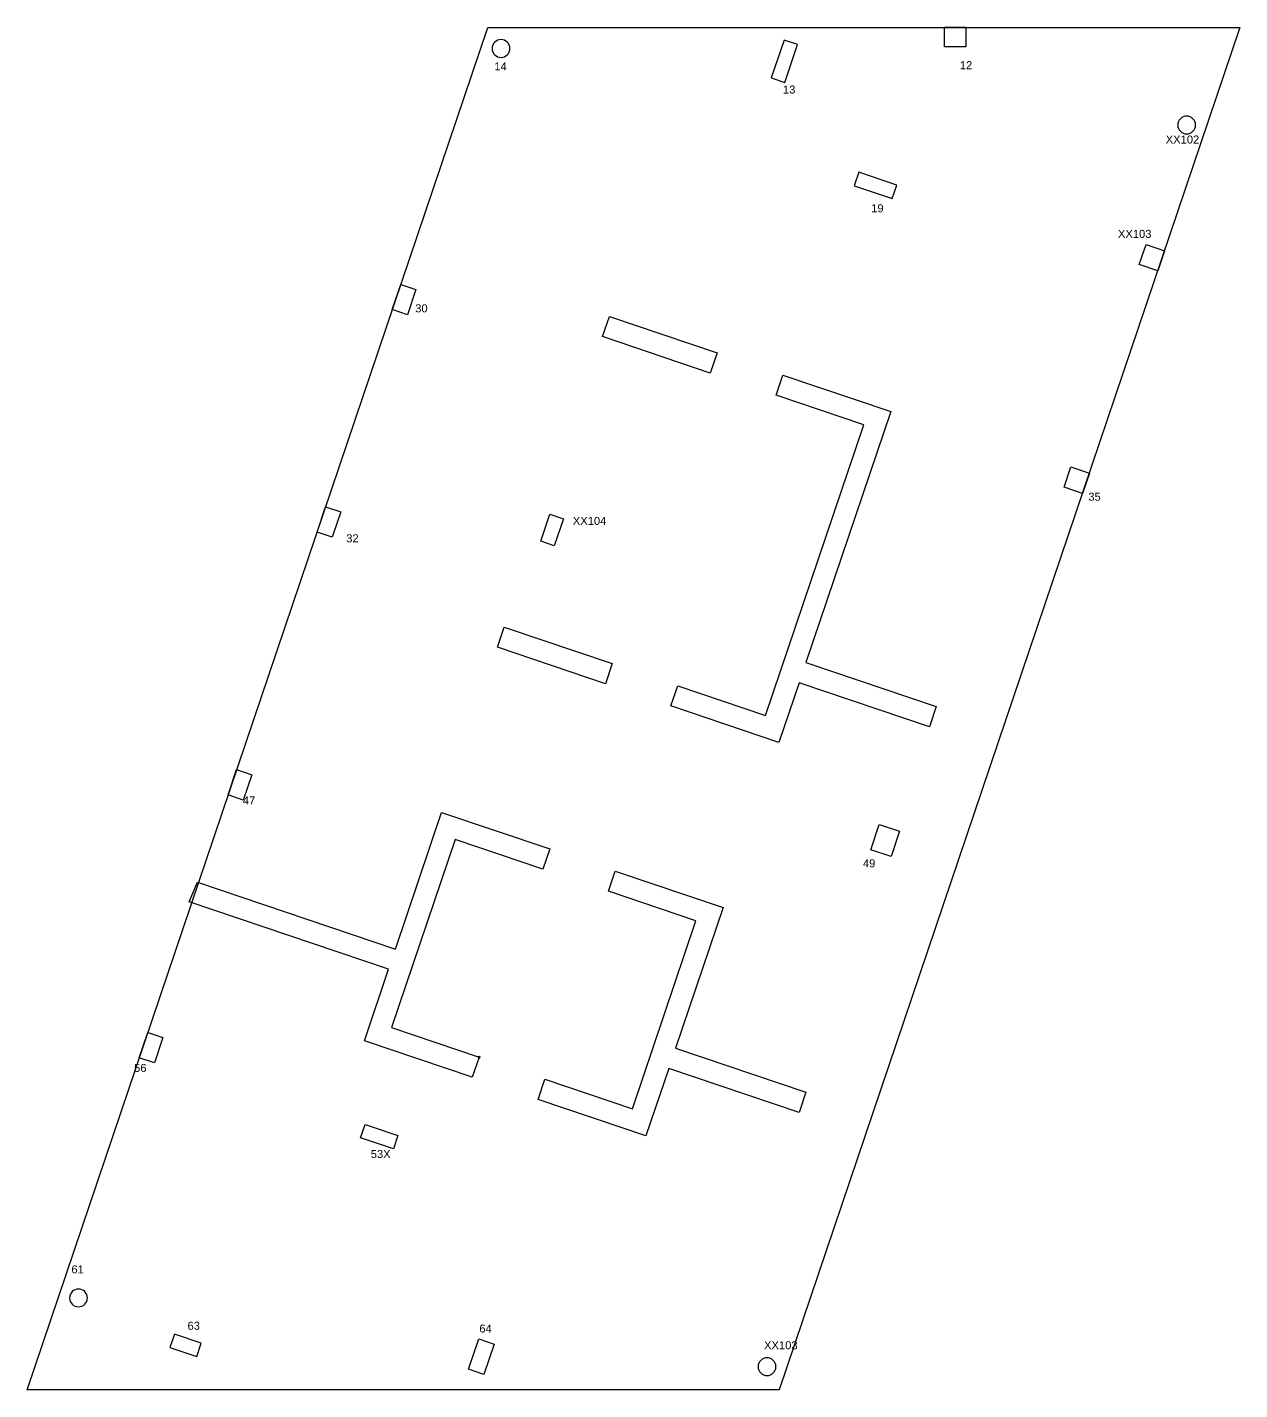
# Model space of a CAD drawing. Header units: inches. Extents: x 30 to 12637, y 0 to 49076.
# Drawn here: x 10664 to 12027, y 33059 to 34591 of the extents above; entities that cross this region are included whole.
import ezdxf

# ---------------------------------------------------------------- set-up
doc = ezdxf.new("R2010")
doc.units = ezdxf.units.IN
doc.header["$MEASUREMENT"] = 0
doc.header["$PDMODE"] = 35
doc.layers.add('COL-IDEN', color=171, linetype='Continuous', lineweight=30)
doc.layers.add('COLS', color=52, linetype='Continuous', lineweight=20)
for name, color, linetype in [('DATUM', 6, 'Continuous'), ('SLAB-RESIDENTIAL', 6, 'Continuous'), ('WALL', 1, 'Continuous')]:
    doc.layers.add(name, color=color, linetype=linetype)
doc.styles.add('Arial', font='arial.ttf', dxfattribs={"height": 9})

msp = doc.modelspace()

# ---------------------------------------------------------------- linework, layer by layer
at = {"layer": 'COLS', "lineweight": 30}
for points in [[(11206.6, 34567, 0.414214), (11196.6, 34577, 0.414214), (11186.6, 34567, 0.414214), (11196.6, 34557, 0.414214)], [(11977.5, 34481, 0.414214), (11967.5, 34491, 0.414214), (11957.5, 34481, 0.414214), (11967.5, 34471, 0.414214)], [(10731.5, 33162.2, 0.414214), (10721.5, 33172.2, 0.414214), (10711.5, 33162.2, 0.414214), (10721.5, 33152.2, 0.414214)], [(11505.6, 33084.9, 0.414214), (11495.6, 33094.9, 0.414214), (11485.6, 33084.9, 0.414214), (11495.6, 33074.9, 0.414214)]]:
    msp.add_lwpolyline(points, format="xyb", close=True, dxfattribs=at)
for points in [[(11500.5, 34533.9), (11515.7, 34528.7), (11530.1, 34571.4), (11514.9, 34576.5)], [(11695.1, 34568.9), (11695.1, 34590.9), (11719.1, 34590.9), (11719.1, 34568.9)], [(11636.4, 34398.3), (11641.6, 34413.5), (11598.9, 34427.9), (11593.8, 34412.7)], [(11935, 34316.9), (11914.1, 34324), (11921.8, 34346.7), (11942.7, 34339.7)], [(11091.3, 34267.7), (11074.2, 34273.4), (11083.8, 34301.8), (11100.9, 34296.1)], [(11850.4, 34066.8), (11829.6, 34073.8), (11837.3, 34096.6), (11858.1, 34089.5)], [(11006.7, 34017.6), (10989.7, 34023.3), (10999.3, 34051.8), (11016.3, 34046)], [(11256.5, 34008), (11241.4, 34013.1), (11251.6, 34043.4), (11266.8, 34038.3)], [(10906.8, 33722), (10889.7, 33727.8), (10899.3, 33756.2), (10916.4, 33750.4)], [(11635.1, 33658.5), (11612.3, 33666.2), (11621.9, 33694.6), (11644.7, 33686.9)], [(10806.9, 33426.4), (10789.8, 33432.2), (10799.4, 33460.6), (10816.5, 33454.9)], [(11075.6, 33329.7), (11038.6, 33342.1), (11043.8, 33357.3), (11080.7, 33344.8)], [(10854.4, 33096.2), (10859.6, 33111.3), (10829.3, 33121.6), (10824.1, 33106.4)], [(11177.3, 33076.2), (11160.2, 33082), (11171.8, 33116.1), (11188.8, 33110.3)]]:
    msp.add_lwpolyline(points, close=True, dxfattribs=at)
at = {"layer": 'DATUM'}
msp.add_point((11172, 33433.1), dxfattribs=at)
at = {"layer": 'SLAB-RESIDENTIAL'}
msp.add_lwpolyline([(11181.7, 34590.7), (12027.2, 34590.7), (11509.4, 33059), (10663.9, 33059)], close=True, dxfattribs=at)
at = {"layer": 'WALL'}
for points in [[(11318.4, 34265.8), (11439.6, 34224.8), (11431.9, 34202.1), (11310.7, 34243.1)], [(11513.5, 34199.9), (11634.8, 34158.9), (11539.4, 33876.6), (11686, 33827.1), (11678.3, 33804.3), (11531.7, 33853.9), (11509, 33786.8), (11387.7, 33827.8), (11395.4, 33850.5), (11494, 33817.2), (11604.4, 34143.8), (11505.8, 34177.1)], [(11200.3, 33916.5), (11321.5, 33875.5), (11313.9, 33852.8), (11192.6, 33893.8)], [(11251.3, 33667), (11243.6, 33644.3), (11144.9, 33677.7), (11073.5, 33466.4), (11172, 33433.1), (11164.3, 33410.4), (11043, 33451.4), (11070.2, 33531.8), (10845.9, 33607.6), (10855.3, 33629.8), (11077.9, 33554.5), (11129.8, 33708.1)], [(11325, 33642.1), (11446.2, 33601.1), (11392.8, 33443), (11539.4, 33393.5), (11531.7, 33370.8), (11385.1, 33420.3), (11359.4, 33344.4), (11238.2, 33385.4), (11245.9, 33408.1), (11344.4, 33374.8), (11415.8, 33586.1), (11317.3, 33619.4)]]:
    msp.add_lwpolyline(points, close=True, dxfattribs=at)

# ---------------------------------------------------------------- texts
at = {"layer": 'COL-IDEN', "lineweight": 9, "char_height": 9, "attachment_point": 1, "style": 'Arial'}
for s, insert, width in [('14', (11189.1, 34551.5), 16.968), ('12', (11712.4, 34552.8), 16.968), ('13', (11513.6, 34525.4), 16.968), ('XX102', (11943.9, 34469.2), 16.968), ('19', (11612.8, 34391.9), 16.968), ('XX103', (11890.2, 34363.1), 16.968), ('30', (11100.1, 34279.4), 16.968), ('35', (11856.9, 34067.6), 16.968), ('XX104', (11277.3, 34040.4), 16.968), ('32', (11022.5, 34020.8), 16.968), ('47', (10906.3, 33726.2), 16.968), ('49', (11603.5, 33655.4), 16.968), ('56', (10784, 33425.3), 16.968), ('53X', (11050.1, 33328.5), 26.967), ('61', (10713.5, 33198.8), 16.968), ('63', (10844.1, 33135.4), 16.968), ('64', (11172.2, 33132.3), 19.998), ('XX103', (11492.3, 33113.5), 16.968)]:
    msp.add_mtext(s, dxfattribs=dict(at, insert=insert, width=width))

doc.saveas('drawing.dxf')
